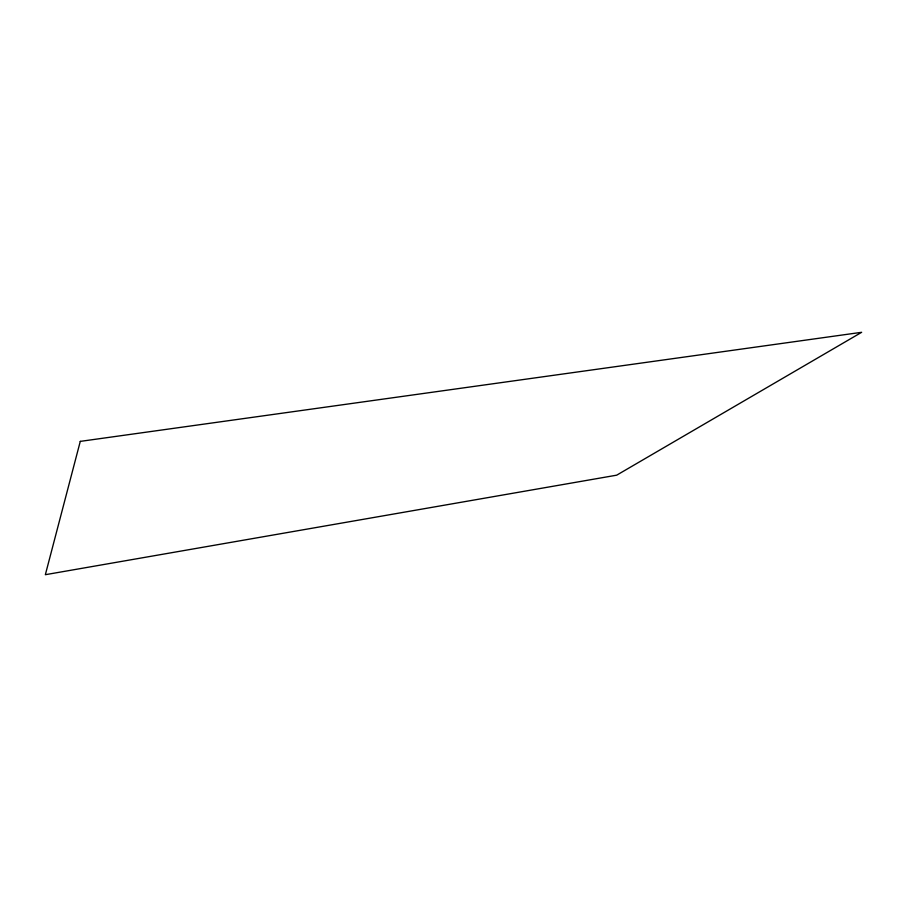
<?xml version="1.0" encoding="UTF-8"?>
<svg xmlns="http://www.w3.org/2000/svg" width="907" height="907" viewBox="0 0 907 907"><rect width="100%" height="100%" fill="white"/><g stroke="black" fill="none" stroke-linecap="round" stroke-linejoin="round"><path stroke-width="1.36" d="M80.281 441.38L45.35 574.698L616.681 475.177L861.65 332.302L80.281 441.38"/></g></svg>
